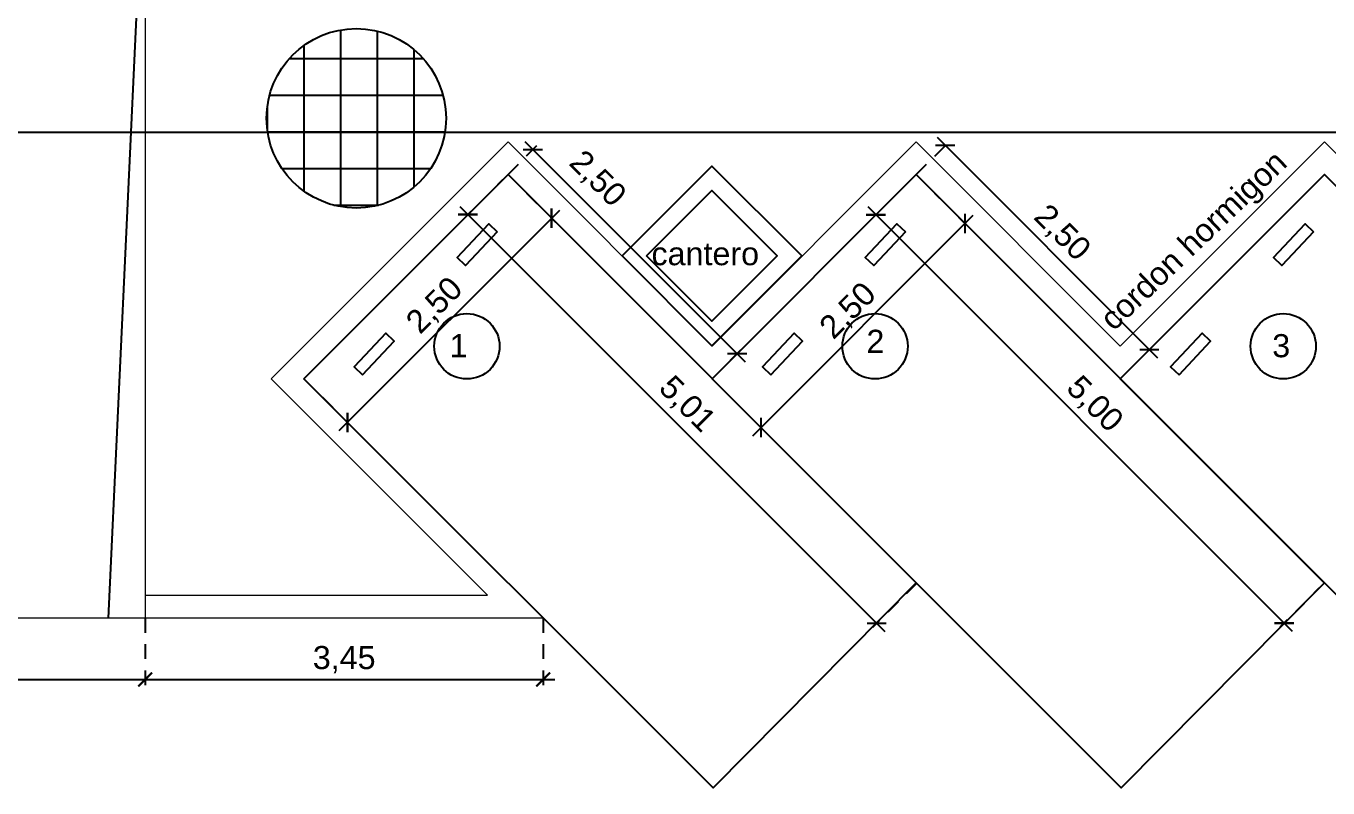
# Model space of a CAD drawing. Header units: metres. Extents: x 1166 to 1459, y -137 to 62.
# Drawn here: x 1264.77 to 1276.04, y -46.23 to -39.63 of the extents above; entities that cross this region are included whole.
import ezdxf

# ---------------------------------------------------------------- set-up
doc = ezdxf.new("R2010")
doc.units = ezdxf.units.M
doc.header["$LTSCALE"] = 0.508
doc.header["$PDMODE"] = 1
doc.header["$PDSIZE"] = -2
doc.linetypes.add('HIDDEN', pattern=[0.375, 0.25, -0.125])
doc.layers.get('0').update_dxf_attribs({"color": 9})
doc.layers.get('Defpoints').update_dxf_attribs({"color": 9})
for name, color, linetype in [('2-texto', 9, 'Continuous'), ('3-VISTA', 9, 'Continuous'), ('7-equipamiento', 9, 'Continuous'), ('8-cotas-100', 9, 'Continuous'), ('9-Hatch', 9, 'Continuous'), ('9-PISOS', 9, 'Continuous'), ('artef', 9, 'Continuous')]:
    doc.layers.add(name, color=color, linetype=linetype)
doc.styles.add('swiss', font='swissel.ttf')
doc.dimstyles.new('dim-100', dxfattribs={"dimtxt": 0.2, "dimasz": 0.12, "dimexe": 0.05, "dimexo": 0, "dimgap": 0.05, "dimtad": 1, "dimzin": 4, "dimtxsty": 'swiss', "dimblk": 'ARCHTICK', "dimcen": 0.5, "dimdle": 0.1, "dimclrd": 256, "dimclre": 252, "dimclrt": 256, "dimadec": 0, "dimazin": 0, "dimtfac": 1, "dimtix": 1, "dimtmove": 2, "dimatfit": 3, "dimldrblk": 'OPEN30', "dimfxl": 0.05, "dimtolj": 1, "dimtzin": 0, "dimarcsym": 0})

# ---------------------------------------------------------------- blocks, each defined once
blk = doc.blocks.new('_ARCHTICK')
at = {"color": 0, "linetype": 'ByBlock', "const_width": 0.15}
blk.add_lwpolyline([(-0.5, -0.5), (0.5, 0.5)], dxfattribs=at)
blk = doc.blocks.new('*D275')
at = {"layer": '8-cotas-100', "color": 252, "linetype": 'HIDDEN', "lineweight": -2, "transparency": 16777216}
for p, q in [((1239.593, -37.917), (1239.593, -40.601)), ((1334.514, -37.917), (1334.514, -40.601))]:
    blk.add_line(p, q, dxfattribs=at)
at = {"layer": '8-cotas-100', "lineweight": -2, "transparency": 16777216}
blk.add_line((1239.493, -40.551), (1334.614, -40.551), dxfattribs=at)
at = {"layer": 'Defpoints', "color": 0, "transparency": 16777216}
for p in [(1239.593, -37.917), (1334.514, -37.917), (1334.514, -40.551)]:
    blk.add_point(p, dxfattribs=at)
at = {"layer": '8-cotas-100', "lineweight": -2, "transparency": 16777216, "xscale": 0.12, "yscale": 0.12, "zscale": 0.12, "rotation": 180}
blk.add_blockref('_ARCHTICK', (1239.593, -40.551), dxfattribs=at)
at = {"layer": '8-cotas-100', "lineweight": -2, "transparency": 16777216, "xscale": 0.12, "yscale": 0.12, "zscale": 0.12}
blk.add_blockref('_ARCHTICK', (1334.514, -40.551), dxfattribs=at)
at = {"layer": '8-cotas-100', "lineweight": 0, "transparency": 16777216, "insert": (1287.053, -40.379), "char_height": 0.2, "attachment_point": 5, "style": 'swiss'}
blk.add_mtext('\\A1;94,92', dxfattribs=at)
blk = doc.blocks.new('_Open30')
at = {"color": 0, "linetype": 'ByBlock', "lineweight": -2}
for p, q in [((-1, 0.268), (0, 0)), ((0, 0), (-1, -0.268)), ((0, 0), (-1, 0))]:
    blk.add_line(p, q, dxfattribs=at)
blk = doc.blocks.new('*D515')
at = {"layer": '8-cotas-100', "color": 252, "linetype": 'HIDDEN', "lineweight": -2, "transparency": 16777216}
for p, q in [((1268.942, -40.917), (1269.355, -41.33)), ((1267.174, -42.685), (1267.587, -43.098))]:
    blk.add_line(p, q, dxfattribs=at)
at = {"layer": '8-cotas-100', "lineweight": -2, "transparency": 16777216}
blk.add_line((1267.481, -43.133), (1269.39, -41.224), dxfattribs=at)
at = {"layer": 'Defpoints', "color": 0, "transparency": 16777216}
for p in [(1268.942, -40.917), (1269.319, -41.295), (1267.174, -42.685)]:
    blk.add_point(p, dxfattribs=at)
at = {"layer": '8-cotas-100', "lineweight": -2, "transparency": 16777216, "xscale": 0.12, "yscale": 0.12, "zscale": 0.12}
for p, rotation in [((1269.319, -41.295), 44.99999999999838), ((1267.552, -43.063), 224.9999999999984)]:
    blk.add_blockref('_ARCHTICK', p, dxfattribs=dict(at, rotation=rotation))
at = {"layer": '8-cotas-100', "transparency": 16777216, "insert": (1268.314, -42.057), "char_height": 0.2, "attachment_point": 5, "rotation": 45, "style": 'swiss'}
blk.add_mtext('\\A1;2,50', dxfattribs=at)
blk = doc.blocks.new('*D516')
at = {"layer": '8-cotas-100', "color": 252, "linetype": 'HIDDEN', "lineweight": -2, "transparency": 16777216}
for p, q in [((1268.942, -40.917), (1268.56, -41.299)), ((1272.481, -44.457), (1272.1, -44.838))]:
    blk.add_line(p, q, dxfattribs=at)
at = {"layer": '8-cotas-100', "lineweight": -2, "transparency": 16777216}
blk.add_line((1268.525, -41.193), (1272.206, -44.874), dxfattribs=at)
at = {"layer": 'Defpoints', "color": 0, "transparency": 16777216}
for p in [(1268.942, -40.917), (1272.481, -44.457), (1272.135, -44.803)]:
    blk.add_point(p, dxfattribs=at)
at = {"layer": '8-cotas-100', "lineweight": -2, "transparency": 16777216, "xscale": 0.12, "yscale": 0.12, "zscale": 0.12}
for p, rotation in [((1268.595, -41.263), 135.0001573557602), ((1272.135, -44.803), 315.0001573557603)]:
    blk.add_blockref('_ARCHTICK', p, dxfattribs=dict(at, rotation=rotation))
at = {"layer": '8-cotas-100', "transparency": 16777216, "insert": (1270.487, -42.912), "char_height": 0.2, "attachment_point": 5, "rotation": 315.0002, "style": 'swiss'}
blk.add_mtext('\\A1;5,01', dxfattribs=at)
blk = doc.blocks.new('*D517')
at = {"layer": '8-cotas-100', "color": 252, "linetype": 'HIDDEN', "lineweight": -2, "transparency": 16777216}
for p, q in [((1272.477, -40.917), (1272.936, -41.376)), ((1270.709, -42.685), (1271.168, -43.143))]:
    blk.add_line(p, q, dxfattribs=at)
at = {"layer": '8-cotas-100', "lineweight": -2, "transparency": 16777216}
blk.add_line((1271.062, -43.179), (1272.971, -41.27), dxfattribs=at)
at = {"layer": 'Defpoints', "color": 0, "transparency": 16777216}
for p in [(1272.477, -40.917), (1272.9, -41.34), (1270.709, -42.685)]:
    blk.add_point(p, dxfattribs=at)
at = {"layer": '8-cotas-100', "lineweight": -2, "transparency": 16777216, "xscale": 0.12, "yscale": 0.12, "zscale": 0.12}
for p, rotation in [((1272.9, -41.34), 44.99999999999931), ((1271.133, -43.108), 224.9999999999993)]:
    blk.add_blockref('_ARCHTICK', p, dxfattribs=dict(at, rotation=rotation))
at = {"layer": '8-cotas-100', "transparency": 16777216, "insert": (1271.895, -42.103), "char_height": 0.2, "attachment_point": 5, "rotation": 45, "style": 'swiss'}
blk.add_mtext('\\A1;2,50', dxfattribs=at)
blk = doc.blocks.new('*D518')
at = {"layer": '8-cotas-100', "color": 252, "linetype": 'HIDDEN', "lineweight": -2, "transparency": 16777216}
for p, q in [((1272.477, -40.917), (1272.093, -41.301)), ((1276.013, -44.453), (1275.628, -44.837))]:
    blk.add_line(p, q, dxfattribs=at)
at = {"layer": '8-cotas-100', "lineweight": -2, "transparency": 16777216}
blk.add_line((1272.058, -41.195), (1275.735, -44.872), dxfattribs=at)
at = {"layer": 'Defpoints', "color": 0, "transparency": 16777216}
for p in [(1272.477, -40.917), (1276.013, -44.453), (1275.664, -44.802)]:
    blk.add_point(p, dxfattribs=at)
at = {"layer": '8-cotas-100', "lineweight": -2, "transparency": 16777216, "xscale": 0.12, "yscale": 0.12, "zscale": 0.12}
for p, rotation in [((1272.128, -41.266), 134.9999999999985), ((1275.664, -44.802), 314.9999999999985)]:
    blk.add_blockref('_ARCHTICK', p, dxfattribs=dict(at, rotation=rotation))
at = {"layer": '8-cotas-100', "transparency": 16777216, "insert": (1274.017, -42.912), "char_height": 0.2, "attachment_point": 5, "rotation": 315, "style": 'swiss'}
blk.add_mtext('\\A1;5,00', dxfattribs=at)
blk = doc.blocks.new('*D519')
at = {"layer": '8-cotas-100', "color": 252, "linetype": 'HIDDEN', "lineweight": -2, "transparency": 16777216}
for p, q in [((1268.942, -40.917), (1269.193, -40.665)), ((1270.709, -42.685), (1270.961, -42.433))]:
    blk.add_line(p, q, dxfattribs=at)
at = {"layer": '8-cotas-100', "lineweight": -2, "transparency": 16777216}
blk.add_line((1269.087, -40.63), (1270.996, -42.539), dxfattribs=at)
at = {"layer": 'Defpoints', "color": 0, "transparency": 16777216}
for p in [(1268.942, -40.917), (1270.926, -42.469), (1270.709, -42.685)]:
    blk.add_point(p, dxfattribs=at)
at = {"layer": '8-cotas-100', "lineweight": -2, "transparency": 16777216, "xscale": 0.12, "yscale": 0.12, "zscale": 0.12}
for p, rotation in [((1269.158, -40.701), 135), ((1270.926, -42.469), 315)]:
    blk.add_blockref('_ARCHTICK', p, dxfattribs=dict(at, rotation=rotation))
at = {"layer": '8-cotas-100', "transparency": 16777216, "insert": (1269.711, -40.96), "char_height": 0.2, "attachment_point": 5, "rotation": 315, "style": 'swiss'}
blk.add_mtext('\\A1;2,50', dxfattribs=at)
blk = doc.blocks.new('*D520')
at = {"layer": '8-cotas-100', "lineweight": -2, "transparency": 16777216}
blk.add_line((1272.659, -40.594), (1274.568, -42.504), dxfattribs=at)
at = {"layer": '8-cotas-100', "color": 252, "linetype": 'HIDDEN', "lineweight": -2, "transparency": 16777216}
for p, q in [((1272.477, -40.917), (1272.765, -40.63)), ((1274.245, -42.685), (1274.532, -42.397))]:
    blk.add_line(p, q, dxfattribs=at)
at = {"layer": 'Defpoints', "color": 0, "transparency": 16777216}
for p in [(1272.477, -40.917), (1274.497, -42.433), (1274.245, -42.685)]:
    blk.add_point(p, dxfattribs=at)
at = {"layer": '8-cotas-100', "lineweight": -2, "transparency": 16777216, "xscale": 0.12, "yscale": 0.12, "zscale": 0.12}
for p, rotation in [((1272.729, -40.665), 134.9999999999993), ((1274.497, -42.433), 314.9999999999993)]:
    blk.add_blockref('_ARCHTICK', p, dxfattribs=dict(at, rotation=rotation))
at = {"layer": '8-cotas-100', "transparency": 16777216, "insert": (1273.735, -41.428), "char_height": 0.2, "attachment_point": 5, "rotation": 315, "style": 'swiss'}
blk.add_mtext('\\A1;2,50', dxfattribs=at)
blk = doc.blocks.new('*D568')
at = {"layer": '8-cotas-100', "color": 252, "linetype": 'HIDDEN', "lineweight": -2, "transparency": 16777216}
for p, q in [((1258.744, -44.758), (1258.744, -45.34)), ((1265.799, -44.758), (1265.799, -45.34))]:
    blk.add_line(p, q, dxfattribs=at)
at = {"layer": '8-cotas-100', "lineweight": -2, "transparency": 16777216}
blk.add_line((1258.644, -45.29), (1265.899, -45.29), dxfattribs=at)
at = {"layer": 'Defpoints', "color": 0, "transparency": 16777216}
for p in [(1258.744, -44.758), (1265.799, -44.758), (1265.799, -45.29)]:
    blk.add_point(p, dxfattribs=at)
at = {"layer": '8-cotas-100', "lineweight": -2, "transparency": 16777216, "xscale": 0.12, "yscale": 0.12, "zscale": 0.12, "rotation": 180}
blk.add_blockref('_ARCHTICK', (1258.744, -45.29), dxfattribs=at)
at = {"layer": '8-cotas-100', "lineweight": -2, "transparency": 16777216, "xscale": 0.12, "yscale": 0.12, "zscale": 0.12}
blk.add_blockref('_ARCHTICK', (1265.799, -45.29), dxfattribs=at)
at = {"layer": '8-cotas-100', "transparency": 16777216, "insert": (1262.271, -45.118), "char_height": 0.2, "attachment_point": 5, "style": 'swiss'}
blk.add_mtext('\\A1;7,06', dxfattribs=at)
blk = doc.blocks.new('*D569')
at = {"layer": '8-cotas-100', "color": 252, "linetype": 'HIDDEN', "lineweight": -2, "transparency": 16777216}
for p, q in [((1265.799, -44.758), (1265.799, -45.34)), ((1269.247, -44.758), (1269.247, -45.34))]:
    blk.add_line(p, q, dxfattribs=at)
at = {"layer": '8-cotas-100', "lineweight": -2, "transparency": 16777216}
blk.add_line((1265.699, -45.29), (1269.347, -45.29), dxfattribs=at)
at = {"layer": 'Defpoints', "color": 0, "transparency": 16777216}
for p in [(1265.799, -44.758), (1269.247, -44.758), (1269.247, -45.29)]:
    blk.add_point(p, dxfattribs=at)
at = {"layer": '8-cotas-100', "lineweight": -2, "transparency": 16777216, "xscale": 0.12, "yscale": 0.12, "zscale": 0.12, "rotation": 180}
blk.add_blockref('_ARCHTICK', (1265.799, -45.29), dxfattribs=at)
at = {"layer": '8-cotas-100', "lineweight": -2, "transparency": 16777216, "xscale": 0.12, "yscale": 0.12, "zscale": 0.12}
blk.add_blockref('_ARCHTICK', (1269.247, -45.29), dxfattribs=at)
at = {"layer": '8-cotas-100', "transparency": 16777216, "insert": (1267.523, -45.118), "char_height": 0.2, "attachment_point": 5, "style": 'swiss'}
blk.add_mtext('\\A1;3,45', dxfattribs=at)

msp = doc.modelspace()

# ---------------------------------------------------------------- hatches: boundary and pattern name
at = {"layer": '9-Hatch'}
h = msp.add_hatch(dxfattribs=at)
h.set_pattern_fill('NET', color=256, scale=0.1, angle=-90)
h.set_pattern_definition([(270, (-46.3219, 1.6795), (0.3175, -1e-16), []), (0, (-46.3219, 1.6795), (1e-16, 0.3175), [])])
h.paths.add_polyline_path([(1267.628, -41.207, 1), (1267.628, -39.653, 1)])

# ---------------------------------------------------------------- linework, layer by layer
at = {"layer": '2-texto'}
for centre in [(1268.586, -42.404), (1272.121, -42.404), (1275.657, -42.404)]:
    msp.add_circle(centre, 0.283, dxfattribs=at)
at = {"layer": '3-VISTA'}
for points in [[(1270.708, -42.399), (1271.486, -41.621), (1270.708, -40.843), (1269.931, -41.621)], [(1270.143, -41.621), (1270.708, -41.056), (1271.274, -41.621), (1270.708, -42.187)]]:
    msp.add_lwpolyline(points, close=True, dxfattribs=at)
at = {"layer": '7-equipamiento', "flags": 128}
for points in [[(1267.174, -42.685), (1268.942, -40.917), (1272.477, -44.453), (1270.718, -46.229)], [(1270.709, -42.685), (1272.477, -40.917), (1276.013, -44.453), (1274.253, -46.229)], [(1274.245, -42.685), (1276.013, -40.917), (1279.548, -44.453), (1277.789, -46.229)]]:
    msp.add_lwpolyline(points, close=True, dxfattribs=at)
at = {"layer": '9-Hatch'}
msp.add_circle((1267.628, -40.43), 0.777, dxfattribs=at)
at = {"layer": '9-PISOS'}
msp.add_line((1265.799, -37.917), (1265.479, -44.758), dxfattribs=at)
at = {"layer": '9-PISOS', "linetype": 'Continuous', "lineweight": 0}
for p, q in [((1265.799, -37.917), (1265.799, -44.758)), ((1269.247, -44.758), (1258.744, -44.758))]:
    msp.add_line(p, q, dxfattribs=at)
at = {"layer": '9-PISOS', "linetype": 'Continuous', "lineweight": 0, "flags": 128}
msp.add_lwpolyline([(1265.799, -44.558), (1268.764, -44.558), (1266.891, -42.685), (1268.942, -40.634), (1270.709, -42.402), (1272.477, -40.634), (1274.245, -42.402), (1276.013, -40.634), (1277.781, -42.402), (1279.548, -40.634), (1281.316, -42.402), (1283.084, -40.634), (1284.852, -42.402), (1286.619, -40.634), (1288.387, -42.402), (1290.155, -40.634), (1291.923, -42.402), (1293.691, -40.634), (1296.157, -43.109), (1298.64, -40.635), (1301.109, -43.103), (1303.588, -40.634), (1307.497, -44.558), (1309.526, -44.558)], dxfattribs=at)
at = {"layer": 'artef'}
for points in [[(1268.849, -41.413), (1268.574, -41.704), (1268.502, -41.635), (1268.776, -41.344)], [(1272.384, -41.413), (1272.11, -41.704), (1272.037, -41.635), (1272.311, -41.344)], [(1275.92, -41.413), (1275.646, -41.704), (1275.573, -41.635), (1275.847, -41.344)], [(1267.683, -42.65), (1267.957, -42.359), (1267.885, -42.29), (1267.61, -42.582)], [(1271.219, -42.65), (1271.493, -42.359), (1271.42, -42.29), (1271.146, -42.582)], [(1274.754, -42.65), (1275.028, -42.359), (1274.956, -42.29), (1274.681, -42.582)]]:
    msp.add_lwpolyline(points, close=True, dxfattribs=at)

# ---------------------------------------------------------------- texts
at = {"layer": '2-texto', "insert": (1273.904, -42.273), "char_height": 0.2, "width": 6.62475, "attachment_point": 1, "rotation": 43.6059, "style": 'swiss'}
msp.add_mtext('\\pi-0.6,l0.8,t0.8;cordon hormigon', dxfattribs=at)
at = {"layer": '2-texto', "char_height": 0.2, "width": 0.75782, "attachment_point": 3, "line_spacing_factor": 0.844561, "style": 'swiss'}
for s, insert in [('2', (1272.202, -42.261)), ('1', (1268.591, -42.299)), ('3', (1275.717, -42.299))]:
    msp.add_mtext(s, dxfattribs=dict(at, insert=insert))
at = {"layer": '9-PISOS', "insert": (1268.244, -41.502), "char_height": 0.2, "width": 6.62475, "attachment_point": 1, "style": 'swiss'}
msp.add_mtext('\\pi1.1407,l0.8,t2.5408;cantero', dxfattribs=at)

# ---------------------------------------------------------------- dimensions: what is measured, and where the dimension line sits
at = {"layer": '8-cotas-100', "lineweight": 0}
dim = msp.add_linear_dim(base=(1334.514, -40.551), p1=(1239.593, -37.917), p2=(1334.514, -37.917), dimstyle='dim-100', dxfattribs=at)
dim.commit()
dim.dimension.update_dxf_attribs({"geometry": '*D275', "text_midpoint": (1287.053, -40.379)})
at = {"layer": '8-cotas-100'}
for p1, p2, distance, picture, middle in [((1272.477, -40.917), (1274.245, -42.685), 0.356, '*D520', (1273.735, -41.428)), ((1267.174, -42.685), (1268.942, -40.917), -0.534, '*D515', (1268.314, -42.057)), ((1268.942, -40.917), (1272.481, -44.457), -0.49, '*D516', (1270.487, -42.912)), ((1270.709, -42.685), (1272.477, -40.917), -0.599, '*D517', (1271.895, -42.103)), ((1272.477, -40.917), (1276.013, -44.453), -0.493, '*D518', (1274.017, -42.912))]:
    dim = msp.add_aligned_dim(p1=p1, p2=p2, distance=distance, dimstyle='dim-100', dxfattribs=at)
    dim.commit()
    dim.dimension.update_dxf_attribs({"geometry": picture, "text_midpoint": middle})
dim = msp.add_linear_dim(base=(1270.926, -42.469), p1=(1268.942, -40.917), p2=(1270.709, -42.685), angle=315, dimstyle='dim-100', dxfattribs=at)
dim.commit()
dim.dimension.update_dxf_attribs({"geometry": '*D519', "text_midpoint": (1269.711, -40.96), "dimtype": 161})
for base, p1, p2, picture, middle in [((1265.798612736, -45.289991704), (1258.743612736, -44.757921208), (1265.798612736, -44.757921208), '*D568', (1262.271112736, -45.118423076)), ((1269.247, -45.29), (1265.799, -44.758), (1269.247, -44.758), '*D569', (1267.523, -45.118))]:
    dim = msp.add_linear_dim(base=base, p1=p1, p2=p2, dimstyle='dim-100', dxfattribs=at)
    dim.commit()
    dim.dimension.update_dxf_attribs({"geometry": picture, "text_midpoint": middle})

doc.saveas('drawing.dxf')
